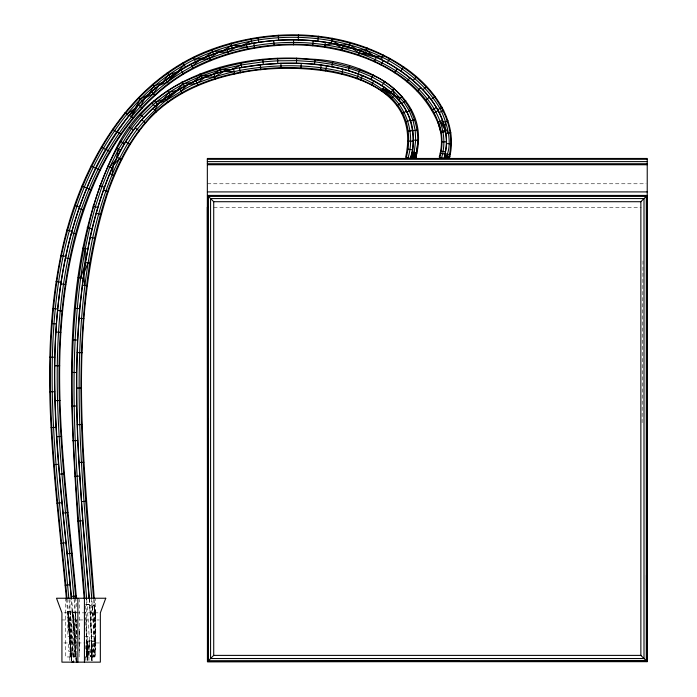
<?xml version="1.0" encoding="UTF-8"?>
<svg xmlns="http://www.w3.org/2000/svg" width="697" height="697" viewBox="0 0 697 697"><rect width="100%" height="100%" fill="white"/><g stroke="black" fill="none" stroke-linecap="round" stroke-linejoin="round"><path stroke-width="0.52" stroke-dasharray="3.48 2.61" d="M91.603 656.949L91.612 640.839L90.514 656.949L87.125 604.465M91.777 656.949L91.786 641.048L89.843 605.362L94.775 605.005L89.861 605.623L92.457 660.782M87.299 656.949L87.125 660.512L87.325 640.996L85.322 604.604L89.599 604.282L91.612 640.883L91.394 660.634M642.111 422.73L642.982 260.748M87.212 660.329L89.138 640.952L88.981 656.949L87.325 640.952L86.933 656.949L86.663 640.961L91.612 640.883M87.116 660.329L87.325 640.996L86.655 656.949L86.663 640.961L85.365 617.464M88.92 660.434L89.138 640.952M91.56 660.608L91.786 641.179L95.637 641.292L94.4 656.949L94.261 641.118L91.804 598.95M79.266 652.775L79.31 645.405M87.325 640.996L86.733 656.949L86.716 598.235M76.261 661.671L76.609 656.949L72.767 612.28L77.036 611.914M79.292 646.346L79.301 642.068M93.677 599.647L95.637 631.473L92.858 656.949L91.786 641.179M91.734 660.739L92.457 656.949M94.261 641.118L95.637 638.461M77.045 612.079L72.776 612.454L76.017 656.949M85.33 604.708L89.599 604.395L89.155 598.923M95.637 640.935L91.786 641.048L93.415 656.949L94.261 640.987L92.309 605.188L95.637 640.935L94.121 605.057L95.637 621.428M207.427 183.773L646.067 183.773M213.718 207.471L641.231 207.471M64.063 612.837L99.279 612.837M61.928 619.964L77.576 619.964M79.606 619.964L82.664 619.964M84.703 619.964L99.357 619.964M77.576 636.736L67.844 636.736L67.844 619.964M84.703 636.736L94.426 636.736L94.426 619.964M63.871 642.948L68.724 642.948L68.724 651.329L76.687 651.329M77.689 642.948L84.659 642.948M99.375 642.948L93.546 642.948L93.546 651.329L85.653 651.329L85.653 642.948M76.801 656.949L65.579 656.949L65.579 598.235M79.109 656.949L79.458 599.324M84.956 656.949L95.637 656.949L95.637 598.235M76.653 634.505L75.224 612.071L76.635 622.787M92.326 605.449L95.637 631.473M95.637 617.908L94.139 605.318L95.637 623.223M76.687 645.248L72.767 612.28L76.191 660.599M94.121 605.057L95.637 617.847M95.637 618.77L94.139 605.318L95.637 617.629L94.775 605.005M79.231 631.691L79.458 633.826L79.231 631.77M79.231 631.979L79.458 634.096M76.722 648.471L71.425 597.521M73.211 656.949L67.06 598.923M79.231 632.214L79.458 634.331M79.24 632.981L79.458 635.089M68.951 599.699L74.753 656.949L71.408 599.472M66.398 598.984L67.574 611.722L72.505 611.295L75.842 656.949M75.694 597.12L76.661 607.801M74.082 599.394L76.626 628.206M79.284 638.156L79.458 640.255M86.689 599.106L87.134 604.569M71.974 656.949L68.236 611.661L69.23 634.261L71.164 656.949L68.236 611.661L73.377 656.949L70.04 611.504M94.339 599.629L94.801 605.266M89.321 598.88L89.861 605.623M70.963 656.949L67.557 611.504L72.488 611.077L76.017 660.608M75.224 612.071L76.687 632.371M70.885 656.949L67.557 611.504L71.817 661.906L68.219 611.443L71.739 660.826M70.022 611.286L73.551 660.739M75.241 612.236L76.679 638.844M87.325 640.952L87.744 656.949M91.743 598.235L91.743 656.949M85.67 656.949L85.67 662.15M76.609 656.949L76.609 661.653M75.032 598.235L75.032 656.949M70.005 598.235L70.005 656.949M69.813 656.949L69.813 662.15M95.637 642.259L94.87 656.949L94.261 640.987L95.637 642.259M79.458 633.756L79.231 631.682L79.458 633.773"/><path stroke-width="1.05" d="M66.389 598.871C55.429 476.696 34.641 350.748 66.895 230.001C87.648 154.011 134.521 77.428 211.757 49.356C273.834 26.564 347.908 29.291 403.711 66.921C433.046 86.463 459.288 121.4 449.277 158.463L449.739 156.598L444.921 155.483L444.146 158.463M71.312 598.418C58.766 456.082 31.025 302.576 95.541 168.195C119.814 118.054 160.014 73.107 213.5 53.991C267.212 34.223 329.463 34.109 381.355 59.463C404.818 71.573 426.773 88.833 439.302 112.539C444.094 122.202 446.768 132.805 446.498 143.626C446.498 148.592 444.216 153.567 445.453 158.463C453.181 144.506 447.509 125.216 441.515 111.424C429.901 89.277 410.019 72.715 388.604 60.473C329.071 28.647 254.71 30.79 194.428 59.524C119.893 96.578 79.789 177.752 63.157 255.912C40.217 369.166 58.583 485.051 68.846 598.645M459.088 661.104L207.645 661.462L207.645 195.63L646.938 195.63L646.938 661.462L207.645 661.462L207.34 207.175M647.147 207.175L646.677 207.331L646.677 661.2L207.427 661.68L213.718 655.389L640.865 655.389L647.147 661.68L207.427 661.68L207.34 158.463L647.234 158.463L647.147 661.68L647.234 207.175M207.645 661.462L208.054 418.636M440.034 128.283C419.428 69.892 350.87 45.035 293.533 44.852L293.542 39.903C231.308 39.267 168.195 65.718 129.424 115.258C23.097 251.983 57.198 437.315 71.329 596.449L71.521 598.566M413.417 158.463L415.7 140.202L415.194 130.409L412.99 120.163L409.252 110.893L403.824 102.093L392.69 90.235L383.472 83.387L372.198 77.027L359.112 71.521L348.997 68.254L332.269 64.333L314.756 61.815L296.53 60.639L277.676 60.805L263.03 61.859L241.345 64.926L220.496 69.691L200.858 76.13L183.084 84.058L168.752 92.501L155.631 102.415L141.822 115.868L131.55 128.562L118.516 149.28L109.743 167.167L102.023 186.378L95.315 206.8L89.599 228.311L85.278 248.568L85.139 263.658L79.624 308.658L77.533 340.066L76.574 372.512L76.653 406.002L77.672 440.521L82.708 520.711L89.077 597.956M89.251 598.043C80.477 490.427 69.116 381.529 83.762 273.869C89.73 233.8 99.322 193.757 117.323 157.269C138.346 110.326 183.694 78.317 233.634 69.169L234.697 74.004C201.145 81.331 168.195 96.474 145.595 123.055C128.527 143.103 117.026 167.167 108.148 191.771C65.361 323.06 84.529 464.036 94.269 598.793M298.325 39.799L298.438 34.85M84.799 598.27C74.858 468.323 58.33 333.994 93.572 206.286C107.817 156.895 134.364 106.31 182.248 82.455C240.996 55.037 312.753 49.269 372.991 75.407C404.669 88.458 425.972 124.798 414.637 158.463L414.454 152.434L411.866 158.463C415.203 136.159 412.633 111.799 395.033 95.742C368.696 71.286 331.153 64.647 296.469 63.113L296.6 58.165C226.804 56.004 148.879 81.34 116.347 148.095C59.358 263.152 70.014 396.872 77.776 521.103L82.708 520.711M76.452 598.131L76.261 595.987C63.767 455.185 36.427 303.247 100.211 170.312C119.292 131.977 146.562 96.613 183.529 74.1C216.628 54.479 255.163 44.922 293.533 44.852M301.008 68.402L301.243 63.462L280.908 63.331L260.251 64.812L239.402 67.984L240.352 72.836C297.523 60.648 425.327 68.088 405.645 157.217L410.516 158.463C429.256 92.344 353.274 63.889 301.243 63.462M293.542 39.903C339.709 39.99 387.358 54.68 420.718 87.691C439.241 105.543 451.891 132.63 443.98 158.446L439.223 157.095C449.487 122.08 422.913 89.625 394.798 72.261C340.249 37.821 269.216 36.758 210.18 60.064C137.875 88.78 95.175 161.939 75.581 233.878C44.477 352.525 64.751 476.103 75.598 596.048L75.79 598.165M312.744 45.758L313.197 40.827M182.1 93.206L179.678 88.894C160.458 105.029 140.454 121.043 127.891 143.268C110.509 172.368 100.098 204.988 92.675 237.895C68.411 356.489 82.29 478.482 91.716 597.86M314.504 64.281L315.009 59.358L296.6 58.165M415.717 157.513L416.022 154.656M85.278 248.568C64.394 364.122 77.262 482.132 86.602 598.139M317.806 41.14L318.363 36.218M445.714 121.557L444.913 127.812L448.415 133.11M320.481 70.144L321.134 65.239M447.335 156.041L447.004 158.463L449.095 156.45C459.044 111.311 420.186 73.882 383.263 55.629C324.157 27.044 252.392 29.866 193.627 57.895C118.595 95.184 78.125 176.838 61.388 255.538C38.396 368.974 56.753 485.042 67.043 598.81M416.231 152.756L415.429 158.463C433.891 96.491 366.544 62.129 315.009 59.358M112.078 174.686L113.419 165.424L119.535 158.376M324.619 47.196L325.36 42.308M326.466 66.023L325.691 70.902M296.469 63.113C247.766 62.669 195.596 72.296 157.234 104.306C137.265 121.574 122.55 144.122 111.999 168.169C103.522 187.763 97.057 208.142 92.013 228.877C87.778 245.178 86.724 262.211 80.521 277.981M331.319 43.118L332.19 38.248M332.722 61.902L331.816 66.764M406.281 157.383C411.038 139.862 409.026 120.006 397.638 105.395C384.779 86.759 363.851 76.949 342.401 71.791C308.867 63.671 273.677 64.281 239.873 70.406C225.201 73.359 210.843 77.689 196.946 83.231C183.18 87.935 172.603 98.66 158.872 103.139L154.629 110.135M408.041 157.827C415.891 132.308 405.584 103.2 382.731 89.042L389.274 90.837M415.7 158.463L418.165 140.254L413.225 140.149M410.603 158.463L412.014 151.998L416.884 152.87L415.821 157.531M118.516 149.28L116.155 159.238L109.743 167.167M341.948 50.593L343.116 45.784M439.859 157.269C443.118 145.725 442.595 133.223 438.518 121.931L442.551 120.476M441.602 157.766C452.1 121.923 424.229 88.658 395.783 70.746C340.746 35.983 269.077 34.859 209.501 58.382C136.673 87.299 93.564 160.92 73.83 233.408C42.656 352.255 62.913 476.06 73.795 596.223L73.987 598.331M341.8 74.187L343.002 69.386M348.779 47.082L350.094 42.308M348.317 70.632L349.676 65.875M358.528 55.446L360.14 50.768M358.275 73.847L359.957 69.195M356.855 78.778L358.554 74.126M133.868 109.995L131.341 116.826L138.485 104.838L142.118 108.201M365.481 52.519L367.232 47.893M87.927 262.978L83.762 273.869L84.72 285.474M449.739 156.598L449.007 158.463L449.095 156.45L448.223 158.463M360.445 80.138L362.266 75.537M374.324 61.763L376.389 57.267L359.338 53.111L351.689 48.076L342.532 48.189L334.299 43.85L324.985 44.747M371.109 79.258L373.278 74.806M381.355 59.463L383.559 55.037M380.954 64.995L383.219 60.595M371.475 85.173L373.766 80.791M387.401 62.643L389.797 58.304M140.306 106.519L144.976 98.12L153.384 93.555L158.663 85.722L167.358 82.037L180.967 69.866L183.529 74.1M382.13 85.461L384.822 81.314M394.432 72.819L397.133 68.672M381.32 91.08L384.134 87.003M400.888 70.989L403.711 66.921M406.752 81.767L409.862 77.925M167.358 82.037L173.283 74.779M166.539 100.29L172.203 93.389M391.078 92.117L394.293 88.353M413.147 80.443L416.37 76.687M390.729 98.686L394.153 95.114L382.731 89.042M184.252 64.891L177.657 71.721L168.683 74.753L162.723 82.255L153.985 86.21L148.688 94.304L140.245 99.14L135.235 108.183L126.898 114.177M213.718 201.712L640.865 201.712L647.147 195.421L207.427 195.421L213.718 201.712L213.718 655.389M417.207 91.185L420.718 87.691M422.992 89.791L426.581 86.393M180.889 91.054L187.746 84.686L196.946 83.231L204.927 77.437L214.772 76.714L223.763 71.556L234.166 71.591M398.71 99.662L402.448 96.421M192.093 66.442L199.682 59.951L209.501 58.382L217.795 52.606L227.875 51.909L236.797 46.873L247.078 47.047M425.423 100.394L429.3 97.327M397.116 105.796L401.045 102.79M431.155 99.462L435.12 96.5M401.829 103.557L405.811 100.621M432.105 110.048L436.357 107.512M437.786 109.664L442.116 107.268M433.787 113.019L438.143 110.675M402.073 113.533L406.456 111.224M407.039 112.008L411.457 109.777M439.302 112.539L443.719 110.318M251.547 40.975L242.112 45.418L231.718 45.479L222.866 50.707L212.629 51.674L204.439 57.642L194.428 59.524M241.345 64.926L231.43 69.491L220.496 69.691L211.4 75.015L200.858 76.13L192.842 82.124L183.084 84.058L177.055 90.209L168.752 92.501L163.56 99.227L155.631 102.415M438.518 121.931L437.89 122.149L440.46 131.48L445.322 130.557L440.225 121.322L444.137 125.443M443.37 122.332L448.066 120.781M405.558 121.827L410.272 120.311M410.629 120.895L415.351 119.44M234.697 74.004L240.352 72.836M440.652 132.561L445.531 131.742M445.967 133.449L450.863 132.77M407.649 131.271L412.554 130.644M412.737 130.722L417.642 130.095M60.892 543.259L65.814 542.763M72.026 553.252L67.104 553.749M67.923 512.6L63 513.079M70.04 584.713L65.117 585.192M56.901 503.182L61.833 502.711M71.329 596.449L76.261 595.987M59.428 474.126L64.359 473.716M53.538 464.69L58.47 464.298M81.418 501.613L86.358 501.256M74.588 476.391L79.528 476.086M56.718 436.697L61.65 436.4M78.9 462.512L83.849 462.242M51.073 427.609L56.021 427.348M71.817 661.906L73.716 661.802M72.732 440.722L77.672 440.521M77.271 424.673L82.211 424.525M55.089 400.618L60.038 400.479M49.766 391.801L54.714 391.705M71.704 406.081L76.653 406.002M76.661 388.037L81.601 388.029M207.34 159.308L647.234 159.308M207.34 161.608L647.234 161.608M207.34 163.734L647.234 163.734M207.427 164.753L647.147 164.753M207.427 191.91L647.147 191.91M441.419 141.84L446.368 141.857M54.775 365.759L59.724 365.82M76.574 372.512L71.625 372.451L72.288 372.459M49.801 357.125L54.749 357.239M446.498 143.626L451.438 143.791M77.193 352.569L82.141 352.734M408.076 141.047L413.025 141.221M72.584 339.831L77.533 340.066M55.952 332.033L60.892 332.33M51.386 323.513L56.326 323.878M79.022 318.276L83.954 318.651M359.338 53.111L368.33 53.808M79.624 308.658L74.701 308.231M57.624 310.513L62.547 310.993M52.684 308.483L57.607 308.971M82.263 285.169L87.177 285.77M78.073 277.65L82.978 278.303M60.866 283.818L65.762 284.542M60.918 282.311L56.03 281.571M407.318 149.053L412.215 149.794M382.453 57.25L373.487 55.786L366.361 50.21L357.195 49.6L349.441 44.695L340.119 44.904L331.755 40.687M85.487 262.577L90.375 263.379M207.645 207.253L208.412 207.375M440.609 151.022L445.488 151.868M82.847 248.106L87.709 249.029M445.305 153.706L450.157 154.69M65.44 257.89L70.292 258.892M60.735 255.398L65.579 256.418M440.199 153.157L445.043 154.185M90.253 237.363L95.097 238.418M87.195 227.736L92.013 228.877M71.442 232.754L76.217 234.053M66.895 230.001L71.66 231.317M96.221 213.204L100.987 214.528M92.945 206.094L97.685 207.497M83.631 210.024L78.953 208.403M74.596 205.362L79.266 207M103.487 190.124L108.148 191.771M99.697 185.533L104.35 187.232M400.583 98.042L395.033 95.742L392.69 90.235M81.976 186.082L86.541 187.981M86.698 188.051L91.263 189.95M109.795 173.736L114.36 175.644M107.477 166.165L111.999 168.169M91.107 165.999L95.541 168.195M95.777 168.108L100.211 170.312M117.323 157.269L121.748 159.482M116.347 148.095L120.694 150.465M101.3 147.032L105.578 149.524M105.9 149.297L110.178 151.798M120.25 141.238L124.502 143.765M125.782 141.979L129.999 144.558M112.574 129.215L116.652 132.021M117.105 131.655L121.173 134.477M129.555 127.107L133.554 130.017M135.296 127.943L139.252 130.923M391.183 98.207C361.403 71.896 319.217 67.139 281.048 67.609C236.492 69.63 189.671 80.747 155.858 111.468C114.839 151.014 99.549 208.978 89.721 263.274C72.444 374.498 84.625 487.456 93.607 598.81M124.972 112.618L128.814 115.737M129.424 115.258L133.249 118.394M141.848 119.823L145.595 123.055M139.984 114.212L143.66 117.523M138.476 97.414L142.022 100.865M152.948 108.323L156.311 111.956M151.728 91.725L155.048 95.393M151.632 102.625L154.917 106.319M152.373 84.328L155.597 88.083M154.028 100.534L157.234 104.306M165.877 80.05L168.84 84.015M165.076 98.294L168.003 102.285M170.103 76.775L167.254 72.732M167.376 90.444L170.12 94.557M183.032 62.739L185.472 67.043M190.943 64.255L193.243 68.637M181.943 81.863L184.217 86.262M193.339 57.302L195.517 61.745M195.979 80.948L197.904 85.504M208.569 56.091L210.433 60.683M199.969 73.821L201.738 78.439M211.757 49.356L213.5 53.991M214.031 74.352L215.512 79.075M227.161 49.548L228.59 54.279M219.834 67.313L221.149 72.079M231.055 43.092L232.371 47.866M246.572 44.625L247.574 49.47M240.892 62.495L241.789 67.356M251.112 38.535L251.992 43.406M253.804 43.258L254.649 48.137M258.003 37.394L258.744 42.29M260.251 64.812L260.791 69.726M262.786 59.402L263.274 64.324M273.721 40.705L274.139 45.636M84.137 598.27L77.776 521.103M278.303 35.233L278.608 40.173M277.572 58.33L277.789 63.279M280.908 63.331L281.065 68.271M646.467 575.243L646.677 661.2M646.677 207.331L647.034 661.558M640.865 201.712L640.865 655.389M84.424 598.235L84.424 662.15M77.846 598.235L77.846 662.15M76.609 661.653L76.609 662.15M105.752 598.235L100.342 612.837L100.342 662.15L61.928 662.15L61.928 612.837L56.518 598.235L105.752 598.235M646.311 196.258L208.272 196.258L208.272 660.834L646.311 660.834L646.311 196.258M644.002 198.567L210.572 198.567L210.572 658.534L644.002 658.534L644.002 198.567"/></g></svg>
